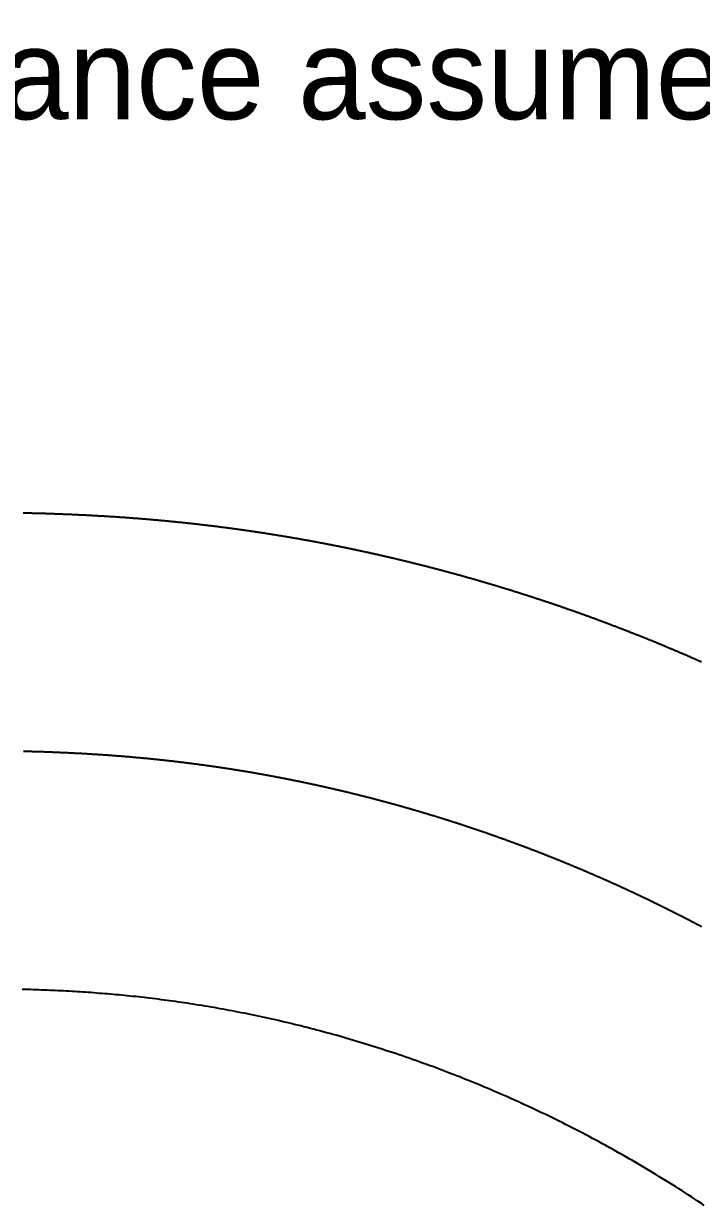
# Model space of a CAD drawing. Header units: millimetres. Extents: x 28.1 to 99.8, y 11.2 to 35.3.
# Drawn here: x 72.93 to 81.89, y 19.64 to 35.26 of the extents above; entities that cross this region are included whole.
import ezdxf

# ---------------------------------------------------------------- set-up
doc = ezdxf.new("R2010")
doc.units = ezdxf.units.MM

msp = doc.modelspace()

# ---------------------------------------------------------------- linework, layer by layer
at = {"layer": 'NOMINAL_SLOT_REFERENCE'}
for points in [[(72.923, 28.797), (72.929, 28.797), (72.934, 28.797), (72.94, 28.797), (72.946, 28.797), (72.951, 28.797), (72.957, 28.796), (72.963, 28.796), (72.968, 28.796), (72.974, 28.796), (72.98, 28.796), (72.985, 28.796), (72.991, 28.796), (72.997, 28.796), (73.002, 28.795), (73.008, 28.795), (73.014, 28.795), (73.019, 28.795), (73.025, 28.795), (73.031, 28.795), (73.036, 28.795), (73.042, 28.794), (73.048, 28.794), (73.053, 28.794), (73.059, 28.794), (73.065, 28.794), (73.071, 28.794), (73.076, 28.794), (73.082, 28.793), (73.088, 28.793), (73.093, 28.793), (73.099, 28.793), (73.105, 28.793), (73.111, 28.793), (73.116, 28.792), (73.122, 28.792), (73.128, 28.792), (73.134, 28.792), (73.139, 28.792), (73.145, 28.792), (73.151, 28.792), (73.156, 28.791), (73.162, 28.791), (73.168, 28.791), (73.174, 28.791), (73.179, 28.791), (73.185, 28.791), (73.191, 28.79), (73.197, 28.79), (73.202, 28.79), (73.208, 28.79), (73.214, 28.79), (73.22, 28.789), (73.226, 28.789), (73.231, 28.789), (73.237, 28.789), (73.243, 28.789), (73.249, 28.789), (73.254, 28.788), (73.26, 28.788), (73.266, 28.788), (73.272, 28.788), (73.278, 28.788), (73.283, 28.787), (73.289, 28.787), (73.295, 28.787), (73.301, 28.787), (73.307, 28.787), (73.312, 28.786), (73.318, 28.786), (73.324, 28.786), (73.33, 28.786), (73.336, 28.786), (73.342, 28.785), (73.347, 28.785), (73.353, 28.785), (73.359, 28.785), (73.365, 28.785), (73.371, 28.784), (73.377, 28.784), (73.382, 28.784), (73.388, 28.784), (73.394, 28.784), (73.4, 28.783), (73.406, 28.783), (73.412, 28.783), (73.417, 28.783), (73.423, 28.782), (73.429, 28.782), (73.435, 28.782), (73.441, 28.782), (73.447, 28.782), (73.453, 28.781), (73.459, 28.781), (73.464, 28.781), (73.47, 28.781), (73.476, 28.78), (73.482, 28.78), (73.488, 28.78), (73.494, 28.78), (73.5, 28.779), (73.506, 28.779), (73.511, 28.779), (73.517, 28.779), (73.523, 28.778), (73.529, 28.778), (73.535, 28.778), (73.541, 28.778), (73.547, 28.777), (73.553, 28.777), (73.559, 28.777), (73.565, 28.777), (73.571, 28.776), (73.576, 28.776), (73.582, 28.776), (73.588, 28.776), (73.594, 28.775), (73.6, 28.775), (73.606, 28.775), (73.612, 28.775), (73.618, 28.774), (73.624, 28.774), (73.63, 28.774), (73.636, 28.774), (73.642, 28.773), (73.648, 28.773), (73.654, 28.773), (73.66, 28.772), (73.666, 28.772), (73.672, 28.772), (73.678, 28.772), (73.683, 28.771), (73.689, 28.771), (73.695, 28.771), (73.701, 28.77), (73.707, 28.77), (73.713, 28.77), (73.719, 28.77), (73.725, 28.769), (73.731, 28.769), (73.737, 28.769), (73.743, 28.768), (73.749, 28.768), (73.755, 28.768), (73.761, 28.767), (73.767, 28.767), (73.773, 28.767), (73.779, 28.767), (73.785, 28.766), (73.791, 28.766), (73.797, 28.766), (73.803, 28.765), (73.809, 28.765), (73.815, 28.765), (73.821, 28.764), (73.827, 28.764), (73.833, 28.764), (73.839, 28.763), (73.845, 28.763), (73.851, 28.763), (73.858, 28.762), (73.864, 28.762), (73.87, 28.762), (73.876, 28.761), (73.882, 28.761), (73.888, 28.761), (73.894, 28.76), (73.9, 28.76), (73.906, 28.76), (73.912, 28.759), (73.918, 28.759), (73.924, 28.759), (73.93, 28.758), (73.936, 28.758), (73.942, 28.758), (73.948, 28.757), (73.954, 28.757), (73.96, 28.757), (73.967, 28.756), (73.973, 28.756), (73.979, 28.756), (73.985, 28.755), (73.991, 28.755), (73.997, 28.754), (74.003, 28.754), (74.009, 28.754), (74.015, 28.753), (74.021, 28.753), (74.027, 28.753), (74.034, 28.752), (74.04, 28.752), (74.046, 28.751), (74.052, 28.751), (74.058, 28.751), (74.064, 28.75), (74.07, 28.75), (74.076, 28.75), (74.082, 28.749), (74.089, 28.749), (74.095, 28.748), (74.101, 28.748), (74.107, 28.748), (74.113, 28.747), (74.119, 28.747), (74.125, 28.746), (74.131, 28.746), (74.138, 28.746), (74.144, 28.745), (74.15, 28.745), (74.156, 28.744), (74.162, 28.744), (74.168, 28.744), (74.175, 28.743), (74.181, 28.743), (74.187, 28.742), (74.193, 28.742), (74.199, 28.741), (74.205, 28.741), (74.212, 28.741), (74.218, 28.74), (74.224, 28.74), (74.23, 28.739), (74.236, 28.739), (74.242, 28.738), (74.249, 28.738), (74.255, 28.738), (74.261, 28.737), (74.267, 28.737), (74.273, 28.736), (74.28, 28.736), (74.286, 28.735), (74.292, 28.735), (74.298, 28.734), (74.304, 28.734), (74.311, 28.734), (74.317, 28.733), (74.323, 28.733), (74.329, 28.732), (74.335, 28.732), (74.342, 28.731), (74.348, 28.731), (74.354, 28.73), (74.36, 28.73), (74.366, 28.729), (74.373, 28.729), (74.379, 28.728), (74.385, 28.728), (74.391, 28.727), (74.398, 28.727), (74.404, 28.727), (74.41, 28.726), (74.416, 28.726), (74.423, 28.725), (74.429, 28.725), (74.435, 28.724), (74.441, 28.724), (74.448, 28.723), (74.454, 28.723), (74.46, 28.722), (74.466, 28.722), (74.473, 28.721), (74.479, 28.721), (74.485, 28.72), (74.491, 28.72), (74.498, 28.719), (74.504, 28.719), (74.51, 28.718), (74.517, 28.718), (74.523, 28.717), (74.529, 28.717), (74.535, 28.716), (74.542, 28.715), (74.548, 28.715), (74.554, 28.714), (74.561, 28.714), (74.567, 28.713), (74.573, 28.713), (74.58, 28.712), (74.586, 28.712), (74.592, 28.711), (74.598, 28.711), (74.605, 28.71), (74.611, 28.71), (74.617, 28.709), (74.624, 28.709), (74.63, 28.708), (74.636, 28.707), (74.643, 28.707), (74.649, 28.706), (74.655, 28.706), (74.662, 28.705), (74.668, 28.705), (74.674, 28.704), (74.681, 28.704), (74.687, 28.703), (74.693, 28.702), (74.7, 28.702), (74.706, 28.701), (74.712, 28.701), (74.719, 28.7), (74.725, 28.7), (74.731, 28.699), (74.738, 28.698), (74.744, 28.698), (74.751, 28.697), (74.757, 28.697), (74.763, 28.696), (74.77, 28.695), (74.776, 28.695), (74.782, 28.694), (74.789, 28.694), (74.795, 28.693), (74.801, 28.692), (74.808, 28.692), (74.814, 28.691), (74.821, 28.691), (74.827, 28.69), (74.833, 28.689), (74.84, 28.689), (74.846, 28.688), (74.853, 28.688), (74.859, 28.687), (74.865, 28.686), (74.872, 28.686), (74.878, 28.685), (74.885, 28.684), (74.891, 28.684), (74.897, 28.683), (74.904, 28.683), (74.91, 28.682), (74.917, 28.681), (74.923, 28.681), (74.93, 28.68), (74.936, 28.679), (74.942, 28.679), (74.949, 28.678), (74.955, 28.677), (74.962, 28.677), (74.968, 28.676), (74.975, 28.675), (74.981, 28.675), (74.987, 28.674), (74.994, 28.673), (75, 28.673), (75.007, 28.672), (75.013, 28.671), (75.02, 28.671), (75.026, 28.67), (75.033, 28.669), (75.039, 28.669), (75.046, 28.668), (75.052, 28.667), (75.058, 28.667), (75.065, 28.666), (75.071, 28.665), (75.078, 28.665), (75.084, 28.664), (75.091, 28.663), (75.097, 28.663), (75.104, 28.662), (75.11, 28.661), (75.117, 28.66), (75.123, 28.66), (75.13, 28.659), (75.136, 28.658), (75.143, 28.658), (75.149, 28.657), (75.156, 28.656), (75.162, 28.655), (75.169, 28.655), (75.175, 28.654), (75.182, 28.653), (75.188, 28.653), (75.195, 28.652), (75.201, 28.651), (75.208, 28.65), (75.214, 28.65), (75.221, 28.649), (75.227, 28.648), (75.234, 28.647), (75.24, 28.647), (75.247, 28.646), (75.253, 28.645), (75.26, 28.644), (75.266, 28.644), (75.273, 28.643), (75.28, 28.642), (75.286, 28.641), (75.293, 28.641), (75.299, 28.64), (75.306, 28.639), (75.312, 28.638), (75.319, 28.638), (75.325, 28.637), (75.332, 28.636), (75.338, 28.635), (75.345, 28.634), (75.352, 28.634), (75.358, 28.633), (75.365, 28.632), (75.371, 28.631), (75.378, 28.631), (75.384, 28.63), (75.391, 28.629), (75.398, 28.628), (75.404, 28.627), (75.411, 28.627), (75.417, 28.626), (75.424, 28.625), (75.43, 28.624), (75.437, 28.623), (75.444, 28.623), (75.45, 28.622), (75.457, 28.621), (75.463, 28.62), (75.47, 28.619), (75.477, 28.618), (75.483, 28.618), (75.49, 28.617), (75.496, 28.616), (75.503, 28.615), (75.51, 28.614), (75.516, 28.613), (75.523, 28.613), (75.529, 28.612), (75.536, 28.611), (75.543, 28.61), (75.549, 28.609), (75.556, 28.608), (75.563, 28.608), (75.569, 28.607), (75.576, 28.606), (75.582, 28.605), (75.589, 28.604), (75.596, 28.603), (75.602, 28.602), (75.609, 28.601), (75.616, 28.601), (75.622, 28.6), (75.629, 28.599), (75.636, 28.598), (75.642, 28.597), (75.649, 28.596), (75.656, 28.595), (75.662, 28.594), (75.669, 28.594), (75.676, 28.593), (75.682, 28.592), (75.689, 28.591), (75.696, 28.59), (75.702, 28.589), (75.709, 28.588), (75.716, 28.587), (75.722, 28.586), (75.729, 28.585), (75.736, 28.585), (75.742, 28.584), (75.749, 28.583), (75.756, 28.582), (75.762, 28.581), (75.769, 28.58), (75.776, 28.579), (75.782, 28.578), (75.789, 28.577), (75.796, 28.576), (75.802, 28.575), (75.809, 28.574), (75.816, 28.573), (75.823, 28.572), (75.829, 28.571), (75.836, 28.571), (75.843, 28.57), (75.849, 28.569), (75.856, 28.568), (75.863, 28.567), (75.87, 28.566), (75.876, 28.565), (75.883, 28.564), (75.89, 28.563), (75.896, 28.562), (75.903, 28.561), (75.91, 28.56), (75.917, 28.559), (75.923, 28.558), (75.93, 28.557), (75.937, 28.556), (75.944, 28.555), (75.95, 28.554), (75.957, 28.553), (75.964, 28.552), (75.971, 28.551), (75.977, 28.55), (75.984, 28.549), (75.991, 28.548), (75.998, 28.547), (76.004, 28.546), (76.011, 28.545), (76.018, 28.544), (76.025, 28.543), (76.031, 28.542), (76.038, 28.541), (76.045, 28.54), (76.052, 28.539), (76.059, 28.538), (76.065, 28.537), (76.072, 28.536), (76.079, 28.535), (76.086, 28.534), (76.092, 28.533), (76.099, 28.532), (76.106, 28.531), (76.113, 28.53), (76.12, 28.529), (76.126, 28.527), (76.133, 28.526), (76.14, 28.525), (76.147, 28.524), (76.154, 28.523), (76.16, 28.522), (76.167, 28.521), (76.174, 28.52), (76.181, 28.519), (76.188, 28.518), (76.194, 28.517), (76.201, 28.516), (76.208, 28.515), (76.215, 28.514), (76.222, 28.512), (76.229, 28.511), (76.235, 28.51), (76.242, 28.509), (76.249, 28.508), (76.256, 28.507), (76.263, 28.506), (76.269, 28.505), (76.276, 28.504), (76.283, 28.503), (76.29, 28.501), (76.297, 28.5), (76.304, 28.499), (76.311, 28.498), (76.317, 28.497), (76.324, 28.496), (76.331, 28.495), (76.338, 28.494), (76.345, 28.492), (76.352, 28.491), (76.359, 28.49), (76.365, 28.489), (76.372, 28.488), (76.379, 28.487), (76.386, 28.486), (76.393, 28.485), (76.4, 28.483), (76.407, 28.482), (76.413, 28.481), (76.42, 28.48), (76.427, 28.479), (76.434, 28.478), (76.441, 28.476), (76.448, 28.475), (76.455, 28.474), (76.462, 28.473), (76.469, 28.472), (76.475, 28.471), (76.482, 28.469), (76.489, 28.468), (76.496, 28.467), (76.503, 28.466), (76.51, 28.465), (76.517, 28.463), (76.524, 28.462), (76.531, 28.461), (76.538, 28.46), (76.544, 28.459), (76.551, 28.457), (76.558, 28.456), (76.565, 28.455), (76.572, 28.454), (76.579, 28.453), (76.586, 28.451), (76.593, 28.45), (76.6, 28.449), (76.607, 28.448), (76.614, 28.446), (76.621, 28.445), (76.628, 28.444), (76.634, 28.443), (76.641, 28.441), (76.648, 28.44), (76.655, 28.439), (76.662, 28.438), (76.669, 28.436), (76.676, 28.435), (76.683, 28.434), (76.69, 28.433), (76.697, 28.431), (76.704, 28.43), (76.711, 28.429), (76.718, 28.428), (76.725, 28.426), (76.732, 28.425), (76.739, 28.424), (76.746, 28.422), (76.753, 28.421), (76.76, 28.42), (76.767, 28.419), (76.774, 28.417), (76.781, 28.416), (76.788, 28.415), (76.795, 28.413), (76.801, 28.412), (76.808, 28.411), (76.815, 28.41), (76.822, 28.408), (76.829, 28.407), (76.836, 28.406), (76.843, 28.404), (76.85, 28.403), (76.857, 28.402), (76.864, 28.4), (76.871, 28.399), (76.878, 28.398), (76.885, 28.396), (76.892, 28.395), (76.899, 28.394), (76.906, 28.392), (76.913, 28.391), (76.92, 28.39), (76.927, 28.388), (76.934, 28.387), (76.941, 28.386), (76.949, 28.384), (76.956, 28.383), (76.963, 28.381), (76.97, 28.38), (76.977, 28.379), (76.984, 28.377), (76.991, 28.376), (76.998, 28.375), (77.005, 28.373), (77.012, 28.372), (77.019, 28.37), (77.026, 28.369), (77.033, 28.368), (77.04, 28.366), (77.047, 28.365), (77.054, 28.363), (77.061, 28.362), (77.068, 28.361), (77.075, 28.359), (77.082, 28.358), (77.089, 28.356), (77.096, 28.355), (77.103, 28.354), (77.11, 28.352), (77.117, 28.351), (77.125, 28.349), (77.132, 28.348), (77.139, 28.346), (77.146, 28.345), (77.153, 28.344), (77.16, 28.342), (77.167, 28.341), (77.174, 28.339), (77.181, 28.338), (77.188, 28.336), (77.195, 28.335), (77.202, 28.333), (77.209, 28.332), (77.217, 28.331), (77.224, 28.329), (77.231, 28.328), (77.238, 28.326), (77.245, 28.325), (77.252, 28.323), (77.259, 28.322), (77.266, 28.32), (77.273, 28.319), (77.28, 28.317), (77.288, 28.316), (77.295, 28.314), (77.302, 28.313), (77.309, 28.311), (77.316, 28.31), (77.323, 28.308), (77.33, 28.307), (77.337, 28.305), (77.344, 28.304), (77.352, 28.302), (77.359, 28.301), (77.366, 28.299), (77.373, 28.298), (77.38, 28.296), (77.387, 28.295), (77.394, 28.293), (77.401, 28.292), (77.409, 28.29), (77.416, 28.289), (77.423, 28.287), (77.43, 28.285), (77.437, 28.284), (77.444, 28.282), (77.451, 28.281), (77.459, 28.279), (77.466, 28.278), (77.473, 28.276), (77.48, 28.275), (77.487, 28.273), (77.494, 28.271), (77.501, 28.27), (77.509, 28.268), (77.516, 28.267), (77.523, 28.265), (77.53, 28.263), (77.537, 28.262), (77.544, 28.26), (77.552, 28.259), (77.559, 28.257), (77.566, 28.256), (77.573, 28.254), (77.58, 28.252), (77.587, 28.251), (77.595, 28.249), (77.602, 28.248), (77.609, 28.246), (77.616, 28.244), (77.623, 28.243), (77.631, 28.241), (77.638, 28.239), (77.645, 28.238), (77.652, 28.236), (77.659, 28.235), (77.667, 28.233), (77.674, 28.231), (77.681, 28.23), (77.688, 28.228), (77.695, 28.226), (77.703, 28.225), (77.71, 28.223), (77.717, 28.221), (77.724, 28.22), (77.731, 28.218), (77.739, 28.216), (77.746, 28.215), (77.753, 28.213), (77.76, 28.211), (77.767, 28.21), (77.775, 28.208), (77.782, 28.206), (77.789, 28.205), (77.796, 28.203), (77.804, 28.201), (77.811, 28.2), (77.818, 28.198), (77.825, 28.196), (77.832, 28.194), (77.84, 28.193), (77.847, 28.191), (77.854, 28.189), (77.861, 28.188), (77.869, 28.186), (77.876, 28.184), (77.883, 28.182), (77.89, 28.181), (77.898, 28.179), (77.905, 28.177), (77.912, 28.175), (77.919, 28.174), (77.927, 28.172), (77.934, 28.17), (77.941, 28.168), (77.948, 28.167), (77.956, 28.165), (77.963, 28.163), (77.97, 28.161), (77.977, 28.16), (77.985, 28.158), (77.992, 28.156), (77.999, 28.154), (78.007, 28.153), (78.014, 28.151), (78.021, 28.149), (78.028, 28.147), (78.036, 28.146), (78.043, 28.144), (78.05, 28.142), (78.057, 28.14), (78.065, 28.138), (78.072, 28.137), (78.079, 28.135), (78.087, 28.133), (78.094, 28.131), (78.101, 28.129), (78.108, 28.127), (78.116, 28.126), (78.123, 28.124), (78.13, 28.122), (78.138, 28.12), (78.145, 28.118), (78.152, 28.117), (78.16, 28.115), (78.167, 28.113), (78.174, 28.111), (78.181, 28.109), (78.189, 28.107), (78.196, 28.105), (78.203, 28.104), (78.211, 28.102), (78.218, 28.1), (78.225, 28.098), (78.233, 28.096), (78.24, 28.094), (78.247, 28.092), (78.255, 28.091), (78.262, 28.089), (78.269, 28.087), (78.277, 28.085), (78.284, 28.083), (78.291, 28.081), (78.299, 28.079), (78.306, 28.077), (78.313, 28.075), (78.321, 28.074), (78.328, 28.072), (78.335, 28.07), (78.343, 28.068), (78.35, 28.066), (78.357, 28.064), (78.365, 28.062), (78.372, 28.06), (78.379, 28.058), (78.387, 28.056), (78.394, 28.054), (78.401, 28.052), (78.409, 28.051), (78.416, 28.049), (78.424, 28.047), (78.431, 28.045), (78.438, 28.043), (78.446, 28.041), (78.453, 28.039), (78.46, 28.037), (78.468, 28.035), (78.475, 28.033), (78.482, 28.031), (78.49, 28.029), (78.497, 28.027), (78.505, 28.025), (78.512, 28.023), (78.519, 28.021), (78.527, 28.019), (78.534, 28.017), (78.541, 28.015), (78.549, 28.013), (78.556, 28.011), (78.564, 28.009), (78.571, 28.007), (78.578, 28.005), (78.586, 28.003), (78.593, 28.001), (78.601, 27.999), (78.608, 27.997), (78.615, 27.995), (78.623, 27.993), (78.63, 27.991), (78.638, 27.989), (78.645, 27.987), (78.652, 27.985), (78.66, 27.983), (78.667, 27.981), (78.675, 27.979), (78.682, 27.977), (78.689, 27.975), (78.697, 27.973), (78.704, 27.971), (78.712, 27.968), (78.719, 27.966), (78.726, 27.964), (78.734, 27.962), (78.741, 27.96), (78.749, 27.958), (78.756, 27.956), (78.764, 27.954), (78.771, 27.952), (78.778, 27.95), (78.786, 27.948), (78.793, 27.946), (78.801, 27.943), (78.808, 27.941), (78.816, 27.939), (78.823, 27.937), (78.83, 27.935), (78.838, 27.933), (78.845, 27.931), (78.853, 27.929), (78.86, 27.927), (78.868, 27.924), (78.875, 27.922), (78.883, 27.92), (78.89, 27.918), (78.897, 27.916), (78.905, 27.914), (78.912, 27.912), (78.92, 27.909), (78.927, 27.907), (78.935, 27.905), (78.942, 27.903), (78.95, 27.901), (78.957, 27.899), (78.964, 27.897), (78.972, 27.894), (78.979, 27.892), (78.987, 27.89), (78.994, 27.888), (79.002, 27.886), (79.009, 27.883), (79.017, 27.881), (79.024, 27.879), (79.032, 27.877), (79.039, 27.875), (79.047, 27.872), (79.054, 27.87), (79.062, 27.868), (79.069, 27.866), (79.077, 27.864), (79.084, 27.861), (79.091, 27.859), (79.099, 27.857), (79.106, 27.855), (79.114, 27.853), (79.121, 27.85), (79.129, 27.848), (79.136, 27.846), (79.144, 27.844), (79.151, 27.841), (79.159, 27.839), (79.166, 27.837), (79.174, 27.835), (79.181, 27.832), (79.189, 27.83), (79.196, 27.828), (79.204, 27.826), (79.211, 27.823), (79.219, 27.821), (79.226, 27.819), (79.234, 27.816), (79.241, 27.814), (79.249, 27.812), (79.256, 27.81), (79.264, 27.807), (79.271, 27.805), (79.279, 27.803), (79.286, 27.8), (79.294, 27.798), (79.301, 27.796), (79.309, 27.793), (79.316, 27.791), (79.324, 27.789), (79.332, 27.787), (79.339, 27.784), (79.347, 27.782), (79.354, 27.78), (79.362, 27.777), (79.369, 27.775), (79.377, 27.773), (79.384, 27.77), (79.392, 27.768), (79.399, 27.765), (79.407, 27.763), (79.414, 27.761), (79.422, 27.758), (79.429, 27.756), (79.437, 27.754), (79.444, 27.751), (79.452, 27.749), (79.46, 27.747), (79.467, 27.744), (79.475, 27.742), (79.482, 27.739), (79.49, 27.737), (79.497, 27.735), (79.505, 27.732), (79.512, 27.73), (79.52, 27.727), (79.527, 27.725), (79.535, 27.723), (79.543, 27.72), (79.55, 27.718), (79.558, 27.715), (79.565, 27.713), (79.573, 27.711), (79.58, 27.708), (79.588, 27.706), (79.595, 27.703), (79.603, 27.701), (79.611, 27.698), (79.618, 27.696), (79.626, 27.694), (79.633, 27.691), (79.641, 27.689), (79.648, 27.686), (79.656, 27.684), (79.664, 27.681), (79.671, 27.679), (79.679, 27.676), (79.686, 27.674), (79.694, 27.671), (79.701, 27.669), (79.709, 27.666), (79.717, 27.664), (79.724, 27.661), (79.732, 27.659), (79.739, 27.656), (79.747, 27.654), (79.754, 27.651), (79.762, 27.649), (79.77, 27.646), (79.777, 27.644), (79.785, 27.641), (79.792, 27.639), (79.8, 27.636), (79.807, 27.634), (79.815, 27.631), (79.823, 27.629), (79.83, 27.626), (79.838, 27.624), (79.845, 27.621), (79.853, 27.619), (79.861, 27.616), (79.868, 27.614), (79.876, 27.611), (79.883, 27.608), (79.891, 27.606), (79.899, 27.603), (79.906, 27.601), (79.914, 27.598), (79.921, 27.596), (79.929, 27.593), (79.937, 27.59), (79.944, 27.588), (79.952, 27.585), (79.959, 27.583), (79.967, 27.58), (79.975, 27.578), (79.982, 27.575), (79.99, 27.572), (79.997, 27.57), (80.005, 27.567), (80.013, 27.565), (80.02, 27.562), (80.028, 27.559), (80.036, 27.557), (80.043, 27.554), (80.051, 27.551), (80.058, 27.549), (80.066, 27.546), (80.074, 27.544), (80.081, 27.541), (80.089, 27.538), (80.097, 27.536), (80.104, 27.533), (80.112, 27.53), (80.119, 27.528), (80.127, 27.525), (80.135, 27.522), (80.142, 27.52), (80.15, 27.517), (80.158, 27.514), (80.165, 27.512), (80.173, 27.509), (80.18, 27.506), (80.188, 27.504), (80.196, 27.501), (80.203, 27.498), (80.211, 27.495), (80.219, 27.493), (80.226, 27.49), (80.234, 27.487), (80.241, 27.485), (80.249, 27.482), (80.257, 27.479), (80.264, 27.477), (80.272, 27.474), (80.28, 27.471), (80.287, 27.468), (80.295, 27.466), (80.303, 27.463), (80.31, 27.46), (80.318, 27.457), (80.326, 27.455), (80.333, 27.452), (80.341, 27.449), (80.348, 27.446), (80.356, 27.444), (80.364, 27.441), (80.371, 27.438), (80.379, 27.435), (80.387, 27.433), (80.394, 27.43), (80.402, 27.427), (80.41, 27.424), (80.417, 27.421), (80.425, 27.419), (80.433, 27.416), (80.44, 27.413), (80.448, 27.41), (80.456, 27.408), (80.463, 27.405), (80.471, 27.402), (80.479, 27.399), (80.486, 27.396), (80.494, 27.393), (80.502, 27.391), (80.509, 27.388), (80.517, 27.385), (80.525, 27.382), (80.532, 27.379), (80.54, 27.376), (80.548, 27.374), (80.555, 27.371), (80.563, 27.368), (80.571, 27.365), (80.578, 27.362), (80.586, 27.359), (80.594, 27.357), (80.601, 27.354), (80.609, 27.351), (80.617, 27.348), (80.624, 27.345), (80.632, 27.342), (80.64, 27.339), (80.647, 27.336), (80.655, 27.334), (80.663, 27.331), (80.67, 27.328), (80.678, 27.325), (80.686, 27.322), (80.693, 27.319), (80.701, 27.316), (80.709, 27.313), (80.716, 27.31), (80.724, 27.307), (80.732, 27.304), (80.739, 27.302), (80.747, 27.299), (80.755, 27.296), (80.763, 27.293), (80.77, 27.29), (80.778, 27.287), (80.786, 27.284), (80.793, 27.281), (80.801, 27.278), (80.809, 27.275), (80.816, 27.272), (80.824, 27.269), (80.832, 27.266), (80.839, 27.263), (80.847, 27.26), (80.855, 27.257), (80.862, 27.254), (80.87, 27.251), (80.878, 27.248), (80.886, 27.245), (80.893, 27.242), (80.901, 27.239), (80.909, 27.236), (80.916, 27.233), (80.924, 27.23), (80.932, 27.227), (80.939, 27.224), (80.947, 27.221), (80.955, 27.218), (80.962, 27.215), (80.97, 27.212), (80.978, 27.209), (80.986, 27.206), (80.993, 27.203), (81.001, 27.2), (81.009, 27.197), (81.016, 27.194), (81.024, 27.191), (81.032, 27.188), (81.039, 27.185), (81.047, 27.182), (81.055, 27.179), (81.063, 27.176), (81.07, 27.173), (81.078, 27.17), (81.086, 27.167), (81.093, 27.163), (81.101, 27.16), (81.109, 27.157), (81.116, 27.154), (81.124, 27.151), (81.132, 27.148), (81.14, 27.145), (81.147, 27.142), (81.155, 27.139), (81.163, 27.136), (81.17, 27.133), (81.178, 27.129), (81.186, 27.126), (81.194, 27.123), (81.201, 27.12), (81.209, 27.117), (81.217, 27.114), (81.224, 27.111), (81.232, 27.108), (81.24, 27.104), (81.248, 27.101), (81.255, 27.098), (81.263, 27.095), (81.271, 27.092), (81.278, 27.089), (81.286, 27.086), (81.294, 27.082), (81.301, 27.079), (81.309, 27.076), (81.317, 27.073), (81.325, 27.07), (81.332, 27.066), (81.34, 27.063), (81.348, 27.06), (81.355, 27.057), (81.363, 27.054), (81.371, 27.051), (81.379, 27.047), (81.386, 27.044), (81.394, 27.041), (81.402, 27.038), (81.409, 27.035), (81.417, 27.031), (81.425, 27.028), (81.433, 27.025), (81.44, 27.022), (81.448, 27.018), (81.456, 27.015), (81.464, 27.012), (81.471, 27.009), (81.479, 27.005), (81.487, 27.002), (81.494, 26.999), (81.502, 26.996), (81.51, 26.992), (81.518, 26.989), (81.525, 26.986), (81.533, 26.983), (81.541, 26.979), (81.548, 26.976), (81.556, 26.973), (81.564, 26.97), (81.572, 26.966), (81.579, 26.963), (81.587, 26.96), (81.595, 26.956), (81.602, 26.953), (81.61, 26.95), (81.618, 26.947), (81.626, 26.943), (81.633, 26.94), (81.641, 26.937), (81.649, 26.933), (81.656, 26.93), (81.664, 26.927), (81.672, 26.923), (81.68, 26.92), (81.687, 26.917), (81.695, 26.913), (81.703, 26.91), (81.711, 26.907), (81.718, 26.903), (81.726, 26.9), (81.734, 26.897), (81.741, 26.893), (81.749, 26.89), (81.757, 26.886), (81.765, 26.883), (81.772, 26.88), (81.78, 26.876), (81.788, 26.873), (81.795, 26.87), (81.803, 26.866), (81.811, 26.863), (81.819, 26.859), (81.826, 26.856), (81.834, 26.853), (81.842, 26.849), (81.85, 26.846), (81.857, 26.842), (81.865, 26.839), (81.873, 26.836), (81.88, 26.832), (81.888, 26.829)], [(81.927, 19.641), (81.885, 19.669), (81.843, 19.697), (81.8, 19.725), (81.758, 19.753), (81.715, 19.781), (81.673, 19.808), (81.63, 19.836), (81.587, 19.863), (81.544, 19.89), (81.501, 19.917), (81.458, 19.944), (81.415, 19.971), (81.372, 19.998), (81.328, 20.024), (81.285, 20.051), (81.242, 20.077), (81.198, 20.103), (81.154, 20.129), (81.111, 20.155), (81.067, 20.181), (81.023, 20.206), (80.979, 20.232), (80.935, 20.257), (80.891, 20.283), (80.847, 20.308), (80.803, 20.333), (80.759, 20.357), (80.715, 20.382), (80.671, 20.407), (80.626, 20.431), (80.582, 20.455), (80.537, 20.479), (80.493, 20.503), (80.448, 20.527), (80.404, 20.551), (80.359, 20.574), (80.314, 20.598), (80.27, 20.621), (80.225, 20.644), (80.18, 20.667), (80.135, 20.69), (80.091, 20.712), (80.046, 20.735), (80.001, 20.757), (79.956, 20.779), (79.911, 20.801), (79.866, 20.823), (79.821, 20.845), (79.776, 20.866), (79.731, 20.888), (79.686, 20.909), (79.641, 20.93), (79.596, 20.951), (79.551, 20.972), (79.506, 20.993), (79.461, 21.013), (79.416, 21.033), (79.37, 21.054), (79.325, 21.074), (79.28, 21.093), (79.235, 21.113), (79.19, 21.133), (79.145, 21.152), (79.1, 21.171), (79.055, 21.19), (79.01, 21.209), (78.965, 21.228), (78.92, 21.247), (78.875, 21.265), (78.83, 21.284), (78.785, 21.302), (78.74, 21.32), (78.695, 21.338), (78.65, 21.355), (78.605, 21.373), (78.56, 21.39), (78.515, 21.407), (78.47, 21.424), (78.425, 21.441), (78.381, 21.458), (78.336, 21.475), (78.291, 21.491), (78.247, 21.507), (78.202, 21.523), (78.157, 21.539), (78.113, 21.555), (78.068, 21.571), (78.024, 21.586), (77.98, 21.602), (77.935, 21.617), (77.891, 21.632), (77.847, 21.647), (77.802, 21.661), (77.758, 21.676), (77.714, 21.69), (77.67, 21.705), (77.626, 21.719), (77.582, 21.733), (77.538, 21.747), (77.495, 21.76), (77.451, 21.774), (77.407, 21.787), (77.364, 21.8), (77.32, 21.813), (77.277, 21.826), (77.233, 21.839), (77.19, 21.852), (77.147, 21.864), (77.104, 21.876), (77.061, 21.889), (77.018, 21.901), (76.975, 21.912), (76.932, 21.924), (76.889, 21.936), (76.846, 21.947), (76.804, 21.958), (76.761, 21.97), (76.719, 21.981), (76.676, 21.991), (76.634, 22.002), (76.592, 22.013), (76.55, 22.023), (76.507, 22.034), (76.466, 22.044), (76.424, 22.054), (76.382, 22.064), (76.34, 22.073), (76.299, 22.083), (76.257, 22.093), (76.216, 22.102), (76.174, 22.111), (76.133, 22.12), (76.092, 22.129), (76.051, 22.138), (76.01, 22.147), (75.969, 22.155), (75.928, 22.164), (75.888, 22.172), (75.847, 22.18), (75.806, 22.188), (75.766, 22.196), (75.726, 22.204), (75.686, 22.212), (75.645, 22.219), (75.605, 22.227), (75.565, 22.234), (75.526, 22.241), (75.486, 22.248), (75.446, 22.255), (75.407, 22.262), (75.367, 22.269), (75.328, 22.275), (75.288, 22.282), (75.249, 22.288), (75.21, 22.294), (75.171, 22.3), (75.132, 22.306), (75.093, 22.312), (75.055, 22.318), (75.016, 22.324), (74.977, 22.329), (74.939, 22.335), (74.901, 22.34), (74.862, 22.345), (74.824, 22.35), (74.786, 22.355), (74.748, 22.36), (74.71, 22.365), (74.672, 22.37), (74.634, 22.375), (74.596, 22.379), (74.559, 22.384), (74.521, 22.388), (74.484, 22.392), (74.446, 22.396), (74.409, 22.4), (74.372, 22.404), (74.334, 22.408), (74.297, 22.412), (74.26, 22.415), (74.223, 22.419), (74.186, 22.423), (74.149, 22.426), (74.112, 22.429), (74.076, 22.432), (74.039, 22.436), (74.002, 22.439), (73.965, 22.442), (73.929, 22.444), (73.892, 22.447), (73.856, 22.45), (73.819, 22.453), (73.783, 22.455), (73.746, 22.458), (73.71, 22.46), (73.674, 22.462), (73.637, 22.465), (73.601, 22.467), (73.565, 22.469), (73.528, 22.471), (73.492, 22.473), (73.456, 22.475), (73.42, 22.477), (73.383, 22.478), (73.347, 22.48), (73.311, 22.482), (73.275, 22.483), (73.239, 22.485), (73.202, 22.486), (73.166, 22.488), (73.13, 22.489), (73.093, 22.49), (73.057, 22.491), (73.021, 22.493), (72.984, 22.494), (72.948, 22.495), (72.911, 22.496)]]:
    msp.add_lwpolyline(points, dxfattribs=at)
at = {"layer": 'PITCH_REFERENCE'}
msp.add_lwpolyline([(72.927, 25.646), (72.933, 25.646), (72.938, 25.646), (72.943, 25.646), (72.948, 25.646), (72.953, 25.646), (72.958, 25.646), (72.963, 25.645), (72.968, 25.645), (72.974, 25.645), (72.979, 25.645), (72.984, 25.645), (72.989, 25.645), (72.994, 25.645), (72.999, 25.645), (73.004, 25.644), (73.009, 25.644), (73.015, 25.644), (73.02, 25.644), (73.025, 25.644), (73.03, 25.644), (73.035, 25.644), (73.04, 25.643), (73.045, 25.643), (73.051, 25.643), (73.056, 25.643), (73.061, 25.643), (73.066, 25.643), (73.071, 25.643), (73.076, 25.642), (73.081, 25.642), (73.087, 25.642), (73.092, 25.642), (73.097, 25.642), (73.102, 25.642), (73.107, 25.641), (73.112, 25.641), (73.118, 25.641), (73.123, 25.641), (73.128, 25.641), (73.133, 25.641), (73.138, 25.64), (73.143, 25.64), (73.149, 25.64), (73.154, 25.64), (73.159, 25.64), (73.164, 25.64), (73.169, 25.639), (73.174, 25.639), (73.18, 25.639), (73.185, 25.639), (73.19, 25.639), (73.195, 25.639), (73.2, 25.638), (73.205, 25.638), (73.211, 25.638), (73.216, 25.638), (73.221, 25.638), (73.226, 25.638), (73.231, 25.637), (73.236, 25.637), (73.242, 25.637), (73.247, 25.637), (73.252, 25.637), (73.257, 25.636), (73.262, 25.636), (73.268, 25.636), (73.273, 25.636), (73.278, 25.636), (73.283, 25.636), (73.288, 25.635), (73.294, 25.635), (73.299, 25.635), (73.304, 25.635), (73.309, 25.635), (73.314, 25.634), (73.319, 25.634), (73.325, 25.634), (73.33, 25.634), (73.335, 25.634), (73.34, 25.633), (73.346, 25.633), (73.351, 25.633), (73.356, 25.633), (73.361, 25.632), (73.366, 25.632), (73.372, 25.632), (73.377, 25.632), (73.382, 25.632), (73.387, 25.631), (73.392, 25.631), (73.398, 25.631), (73.403, 25.631), (73.408, 25.631), (73.413, 25.63), (73.418, 25.63), (73.424, 25.63), (73.429, 25.63), (73.434, 25.629), (73.439, 25.629), (73.445, 25.629), (73.45, 25.629), (73.455, 25.629), (73.46, 25.628), (73.466, 25.628), (73.471, 25.628), (73.476, 25.628), (73.481, 25.627), (73.486, 25.627), (73.492, 25.627), (73.497, 25.627), (73.502, 25.626), (73.507, 25.626), (73.513, 25.626), (73.518, 25.626), (73.523, 25.625), (73.528, 25.625), (73.534, 25.625), (73.539, 25.625), (73.544, 25.624), (73.549, 25.624), (73.555, 25.624), (73.56, 25.624), (73.565, 25.623), (73.57, 25.623), (73.576, 25.623), (73.581, 25.623), (73.586, 25.622), (73.591, 25.622), (73.597, 25.622), (73.602, 25.622), (73.607, 25.621), (73.612, 25.621), (73.618, 25.621), (73.623, 25.62), (73.628, 25.62), (73.634, 25.62), (73.639, 25.62), (73.644, 25.619), (73.649, 25.619), (73.655, 25.619), (73.66, 25.619), (73.665, 25.618), (73.671, 25.618), (73.676, 25.618), (73.681, 25.617), (73.686, 25.617), (73.692, 25.617), (73.697, 25.617), (73.702, 25.616), (73.707, 25.616), (73.713, 25.616), (73.718, 25.615), (73.723, 25.615), (73.729, 25.615), (73.734, 25.614), (73.739, 25.614), (73.745, 25.614), (73.75, 25.614), (73.755, 25.613), (73.76, 25.613), (73.766, 25.613), (73.771, 25.612), (73.776, 25.612), (73.782, 25.612), (73.787, 25.611), (73.792, 25.611), (73.798, 25.611), (73.803, 25.61), (73.808, 25.61), (73.814, 25.61), (73.819, 25.609), (73.824, 25.609), (73.829, 25.609), (73.835, 25.608), (73.84, 25.608), (73.845, 25.608), (73.851, 25.607), (73.856, 25.607), (73.861, 25.607), (73.867, 25.606), (73.872, 25.606), (73.877, 25.606), (73.883, 25.605), (73.888, 25.605), (73.893, 25.605), (73.899, 25.604), (73.904, 25.604), (73.909, 25.604), (73.915, 25.603), (73.92, 25.603), (73.925, 25.603), (73.931, 25.602), (73.936, 25.602), (73.942, 25.602), (73.947, 25.601), (73.952, 25.601), (73.958, 25.601), (73.963, 25.6), (73.968, 25.6), (73.974, 25.6), (73.979, 25.599), (73.984, 25.599), (73.99, 25.598), (73.995, 25.598), (74, 25.598), (74.006, 25.597), (74.011, 25.597), (74.017, 25.597), (74.022, 25.596), (74.027, 25.596), (74.033, 25.595), (74.038, 25.595), (74.043, 25.595), (74.049, 25.594), (74.054, 25.594), (74.06, 25.593), (74.065, 25.593), (74.07, 25.593), (74.076, 25.592), (74.081, 25.592), (74.086, 25.592), (74.092, 25.591), (74.097, 25.591), (74.103, 25.59), (74.108, 25.59), (74.113, 25.59), (74.119, 25.589), (74.124, 25.589), (74.13, 25.588), (74.135, 25.588), (74.14, 25.587), (74.146, 25.587), (74.151, 25.587), (74.157, 25.586), (74.162, 25.586), (74.167, 25.585), (74.173, 25.585), (74.178, 25.585), (74.184, 25.584), (74.189, 25.584), (74.194, 25.583), (74.2, 25.583), (74.205, 25.582), (74.211, 25.582), (74.216, 25.582), (74.222, 25.581), (74.227, 25.581), (74.232, 25.58), (74.238, 25.58), (74.243, 25.579), (74.249, 25.579), (74.254, 25.579), (74.26, 25.578), (74.265, 25.578), (74.27, 25.577), (74.276, 25.577), (74.281, 25.576), (74.287, 25.576), (74.292, 25.575), (74.298, 25.575), (74.303, 25.574), (74.309, 25.574), (74.314, 25.574), (74.319, 25.573), (74.325, 25.573), (74.33, 25.572), (74.336, 25.572), (74.341, 25.571), (74.347, 25.571), (74.352, 25.57), (74.358, 25.57), (74.363, 25.569), (74.369, 25.569), (74.374, 25.568), (74.379, 25.568), (74.385, 25.567), (74.39, 25.567), (74.396, 25.566), (74.401, 25.566), (74.407, 25.565), (74.412, 25.565), (74.418, 25.564), (74.423, 25.564), (74.429, 25.563), (74.434, 25.563), (74.44, 25.562), (74.445, 25.562), (74.451, 25.561), (74.456, 25.561), (74.462, 25.56), (74.467, 25.56), (74.473, 25.559), (74.478, 25.559), (74.484, 25.558), (74.489, 25.558), (74.495, 25.557), (74.5, 25.557), (74.506, 25.556), (74.511, 25.556), (74.517, 25.555), (74.522, 25.555), (74.528, 25.554), (74.533, 25.554), (74.539, 25.553), (74.544, 25.553), (74.55, 25.552), (74.555, 25.552), (74.561, 25.551), (74.566, 25.551), (74.572, 25.55), (74.577, 25.549), (74.583, 25.549), (74.588, 25.548), (74.594, 25.548), (74.599, 25.547), (74.605, 25.547), (74.61, 25.546), (74.616, 25.546), (74.621, 25.545), (74.627, 25.545), (74.633, 25.544), (74.638, 25.543), (74.644, 25.543), (74.649, 25.542), (74.655, 25.542), (74.66, 25.541), (74.666, 25.541), (74.671, 25.54), (74.677, 25.539), (74.682, 25.539), (74.688, 25.538), (74.694, 25.538), (74.699, 25.537), (74.705, 25.537), (74.71, 25.536), (74.716, 25.535), (74.721, 25.535), (74.727, 25.534), (74.732, 25.534), (74.738, 25.533), (74.744, 25.532), (74.749, 25.532), (74.755, 25.531), (74.76, 25.531), (74.766, 25.53), (74.771, 25.529), (74.777, 25.529), (74.783, 25.528), (74.788, 25.528), (74.794, 25.527), (74.799, 25.526), (74.805, 25.526), (74.811, 25.525), (74.816, 25.525), (74.822, 25.524), (74.827, 25.523), (74.833, 25.523), (74.839, 25.522), (74.844, 25.521), (74.85, 25.521), (74.855, 25.52), (74.861, 25.52), (74.867, 25.519), (74.872, 25.518), (74.878, 25.518), (74.883, 25.517), (74.889, 25.516), (74.895, 25.516), (74.9, 25.515), (74.906, 25.514), (74.911, 25.514), (74.917, 25.513), (74.923, 25.512), (74.928, 25.512), (74.934, 25.511), (74.94, 25.51), (74.945, 25.51), (74.951, 25.509), (74.956, 25.508), (74.962, 25.508), (74.968, 25.507), (74.973, 25.506), (74.979, 25.506), (74.985, 25.505), (74.99, 25.504), (74.996, 25.504), (75.002, 25.503), (75.007, 25.502), (75.013, 25.502), (75.018, 25.501), (75.024, 25.5), (75.03, 25.5), (75.035, 25.499), (75.041, 25.498), (75.047, 25.498), (75.052, 25.497), (75.058, 25.496), (75.064, 25.496), (75.069, 25.495), (75.075, 25.494), (75.081, 25.493), (75.086, 25.493), (75.092, 25.492), (75.098, 25.491), (75.103, 25.491), (75.109, 25.49), (75.115, 25.489), (75.12, 25.488), (75.126, 25.488), (75.132, 25.487), (75.137, 25.486), (75.143, 25.486), (75.149, 25.485), (75.155, 25.484), (75.16, 25.483), (75.166, 25.483), (75.172, 25.482), (75.177, 25.481), (75.183, 25.48), (75.189, 25.48), (75.194, 25.479), (75.2, 25.478), (75.206, 25.477), (75.212, 25.477), (75.217, 25.476), (75.223, 25.475), (75.229, 25.474), (75.234, 25.474), (75.24, 25.473), (75.246, 25.472), (75.251, 25.471), (75.257, 25.471), (75.263, 25.47), (75.269, 25.469), (75.274, 25.468), (75.28, 25.467), (75.286, 25.467), (75.292, 25.466), (75.297, 25.465), (75.303, 25.464), (75.309, 25.464), (75.314, 25.463), (75.32, 25.462), (75.326, 25.461), (75.332, 25.46), (75.337, 25.46), (75.343, 25.459), (75.349, 25.458), (75.355, 25.457), (75.36, 25.456), (75.366, 25.456), (75.372, 25.455), (75.378, 25.454), (75.383, 25.453), (75.389, 25.452), (75.395, 25.452), (75.401, 25.451), (75.406, 25.45), (75.412, 25.449), (75.418, 25.448), (75.424, 25.447), (75.43, 25.447), (75.435, 25.446), (75.441, 25.445), (75.447, 25.444), (75.453, 25.443), (75.458, 25.442), (75.464, 25.442), (75.47, 25.441), (75.476, 25.44), (75.482, 25.439), (75.487, 25.438), (75.493, 25.437), (75.499, 25.437), (75.505, 25.436), (75.51, 25.435), (75.516, 25.434), (75.522, 25.433), (75.528, 25.432), (75.534, 25.431), (75.539, 25.431), (75.545, 25.43), (75.551, 25.429), (75.557, 25.428), (75.563, 25.427), (75.568, 25.426), (75.574, 25.425), (75.58, 25.424), (75.586, 25.424), (75.592, 25.423), (75.598, 25.422), (75.603, 25.421), (75.609, 25.42), (75.615, 25.419), (75.621, 25.418), (75.627, 25.417), (75.632, 25.416), (75.638, 25.416), (75.644, 25.415), (75.65, 25.414), (75.656, 25.413), (75.662, 25.412), (75.667, 25.411), (75.673, 25.41), (75.679, 25.409), (75.685, 25.408), (75.691, 25.407), (75.697, 25.406), (75.703, 25.405), (75.708, 25.405), (75.714, 25.404), (75.72, 25.403), (75.726, 25.402), (75.732, 25.401), (75.738, 25.4), (75.744, 25.399), (75.749, 25.398), (75.755, 25.397), (75.761, 25.396), (75.767, 25.395), (75.773, 25.394), (75.779, 25.393), (75.785, 25.392), (75.79, 25.391), (75.796, 25.39), (75.802, 25.389), (75.808, 25.388), (75.814, 25.387), (75.82, 25.387), (75.826, 25.386), (75.832, 25.385), (75.837, 25.384), (75.843, 25.383), (75.849, 25.382), (75.855, 25.381), (75.861, 25.38), (75.867, 25.379), (75.873, 25.378), (75.879, 25.377), (75.885, 25.376), (75.891, 25.375), (75.896, 25.374), (75.902, 25.373), (75.908, 25.372), (75.914, 25.371), (75.92, 25.37), (75.926, 25.369), (75.932, 25.368), (75.938, 25.367), (75.944, 25.366), (75.95, 25.365), (75.956, 25.364), (75.961, 25.363), (75.967, 25.362), (75.973, 25.361), (75.979, 25.36), (75.985, 25.359), (75.991, 25.358), (75.997, 25.356), (76.003, 25.355), (76.009, 25.354), (76.015, 25.353), (76.021, 25.352), (76.027, 25.351), (76.033, 25.35), (76.039, 25.349), (76.045, 25.348), (76.051, 25.347), (76.056, 25.346), (76.062, 25.345), (76.068, 25.344), (76.074, 25.343), (76.08, 25.342), (76.086, 25.341), (76.092, 25.34), (76.098, 25.339), (76.104, 25.338), (76.11, 25.336), (76.116, 25.335), (76.122, 25.334), (76.128, 25.333), (76.134, 25.332), (76.14, 25.331), (76.146, 25.33), (76.152, 25.329), (76.158, 25.328), (76.164, 25.327), (76.17, 25.326), (76.176, 25.324), (76.182, 25.323), (76.188, 25.322), (76.194, 25.321), (76.2, 25.32), (76.206, 25.319), (76.212, 25.318), (76.218, 25.317), (76.224, 25.316), (76.23, 25.314), (76.236, 25.313), (76.242, 25.312), (76.248, 25.311), (76.254, 25.31), (76.26, 25.309), (76.266, 25.308), (76.272, 25.307), (76.278, 25.305), (76.284, 25.304), (76.29, 25.303), (76.296, 25.302), (76.302, 25.301), (76.308, 25.3), (76.314, 25.299), (76.32, 25.297), (76.326, 25.296), (76.332, 25.295), (76.338, 25.294), (76.344, 25.293), (76.35, 25.292), (76.356, 25.29), (76.362, 25.289), (76.368, 25.288), (76.374, 25.287), (76.38, 25.286), (76.386, 25.285), (76.392, 25.283), (76.398, 25.282), (76.404, 25.281), (76.41, 25.28), (76.416, 25.279), (76.422, 25.277), (76.428, 25.276), (76.435, 25.275), (76.441, 25.274), (76.447, 25.273), (76.453, 25.271), (76.459, 25.27), (76.465, 25.269), (76.471, 25.268), (76.477, 25.267), (76.483, 25.265), (76.489, 25.264), (76.495, 25.263), (76.501, 25.262), (76.507, 25.26), (76.513, 25.259), (76.519, 25.258), (76.526, 25.257), (76.532, 25.255), (76.538, 25.254), (76.544, 25.253), (76.55, 25.252), (76.556, 25.25), (76.562, 25.249), (76.568, 25.248), (76.574, 25.247), (76.58, 25.245), (76.586, 25.244), (76.592, 25.243), (76.599, 25.242), (76.605, 25.24), (76.611, 25.239), (76.617, 25.238), (76.623, 25.237), (76.629, 25.235), (76.635, 25.234), (76.641, 25.233), (76.647, 25.231), (76.653, 25.23), (76.66, 25.229), (76.666, 25.228), (76.672, 25.226), (76.678, 25.225), (76.684, 25.224), (76.69, 25.222), (76.696, 25.221), (76.702, 25.22), (76.709, 25.219), (76.715, 25.217), (76.721, 25.216), (76.727, 25.215), (76.733, 25.213), (76.739, 25.212), (76.745, 25.211), (76.751, 25.209), (76.758, 25.208), (76.764, 25.207), (76.77, 25.205), (76.776, 25.204), (76.782, 25.203), (76.788, 25.201), (76.794, 25.2), (76.801, 25.199), (76.807, 25.197), (76.813, 25.196), (76.819, 25.195), (76.825, 25.193), (76.831, 25.192), (76.838, 25.191), (76.844, 25.189), (76.85, 25.188), (76.856, 25.186), (76.862, 25.185), (76.868, 25.184), (76.875, 25.182), (76.881, 25.181), (76.887, 25.18), (76.893, 25.178), (76.899, 25.177), (76.905, 25.175), (76.912, 25.174), (76.918, 25.173), (76.924, 25.171), (76.93, 25.17), (76.936, 25.168), (76.942, 25.167), (76.949, 25.166), (76.955, 25.164), (76.961, 25.163), (76.967, 25.161), (76.973, 25.16), (76.98, 25.159), (76.986, 25.157), (76.992, 25.156), (76.998, 25.154), (77.004, 25.153), (77.011, 25.152), (77.017, 25.15), (77.023, 25.149), (77.029, 25.147), (77.035, 25.146), (77.042, 25.144), (77.048, 25.143), (77.054, 25.141), (77.06, 25.14), (77.066, 25.139), (77.073, 25.137), (77.079, 25.136), (77.085, 25.134), (77.091, 25.133), (77.098, 25.131), (77.104, 25.13), (77.11, 25.128), (77.116, 25.127), (77.122, 25.125), (77.129, 25.124), (77.135, 25.122), (77.141, 25.121), (77.147, 25.12), (77.154, 25.118), (77.16, 25.117), (77.166, 25.115), (77.172, 25.114), (77.179, 25.112), (77.185, 25.111), (77.191, 25.109), (77.197, 25.108), (77.204, 25.106), (77.21, 25.105), (77.216, 25.103), (77.222, 25.102), (77.229, 25.1), (77.235, 25.098), (77.241, 25.097), (77.247, 25.095), (77.254, 25.094), (77.26, 25.092), (77.266, 25.091), (77.272, 25.089), (77.279, 25.088), (77.285, 25.086), (77.291, 25.085), (77.297, 25.083), (77.304, 25.082), (77.31, 25.08), (77.316, 25.079), (77.323, 25.077), (77.329, 25.075), (77.335, 25.074), (77.341, 25.072), (77.348, 25.071), (77.354, 25.069), (77.36, 25.068), (77.367, 25.066), (77.373, 25.064), (77.379, 25.063), (77.385, 25.061), (77.392, 25.06), (77.398, 25.058), (77.404, 25.057), (77.411, 25.055), (77.417, 25.053), (77.423, 25.052), (77.429, 25.05), (77.436, 25.049), (77.442, 25.047), (77.448, 25.045), (77.455, 25.044), (77.461, 25.042), (77.467, 25.041), (77.474, 25.039), (77.48, 25.037), (77.486, 25.036), (77.493, 25.034), (77.499, 25.032), (77.505, 25.031), (77.512, 25.029), (77.518, 25.028), (77.524, 25.026), (77.53, 25.024), (77.537, 25.023), (77.543, 25.021), (77.549, 25.019), (77.556, 25.018), (77.562, 25.016), (77.568, 25.014), (77.575, 25.013), (77.581, 25.011), (77.587, 25.009), (77.594, 25.008), (77.6, 25.006), (77.606, 25.004), (77.613, 25.003), (77.619, 25.001), (77.625, 24.999), (77.632, 24.998), (77.638, 24.996), (77.645, 24.994), (77.651, 24.993), (77.657, 24.991), (77.664, 24.989), (77.67, 24.988), (77.676, 24.986), (77.683, 24.984), (77.689, 24.982), (77.695, 24.981), (77.702, 24.979), (77.708, 24.977), (77.714, 24.976), (77.721, 24.974), (77.727, 24.972), (77.734, 24.97), (77.74, 24.969), (77.746, 24.967), (77.753, 24.965), (77.759, 24.964), (77.765, 24.962), (77.772, 24.96), (77.778, 24.958), (77.785, 24.957), (77.791, 24.955), (77.797, 24.953), (77.804, 24.951), (77.81, 24.95), (77.816, 24.948), (77.823, 24.946), (77.829, 24.944), (77.836, 24.943), (77.842, 24.941), (77.848, 24.939), (77.855, 24.937), (77.861, 24.935), (77.868, 24.934), (77.874, 24.932), (77.88, 24.93), (77.887, 24.928), (77.893, 24.927), (77.9, 24.925), (77.906, 24.923), (77.912, 24.921), (77.919, 24.919), (77.925, 24.918), (77.932, 24.916), (77.938, 24.914), (77.944, 24.912), (77.951, 24.91), (77.957, 24.909), (77.964, 24.907), (77.97, 24.905), (77.976, 24.903), (77.983, 24.901), (77.989, 24.899), (77.996, 24.898), (78.002, 24.896), (78.009, 24.894), (78.015, 24.892), (78.021, 24.89), (78.028, 24.888), (78.034, 24.887), (78.041, 24.885), (78.047, 24.883), (78.053, 24.881), (78.06, 24.879), (78.066, 24.877), (78.073, 24.875), (78.079, 24.873), (78.086, 24.872), (78.092, 24.87), (78.099, 24.868), (78.105, 24.866), (78.111, 24.864), (78.118, 24.862), (78.124, 24.86), (78.131, 24.858), (78.137, 24.857), (78.144, 24.855), (78.15, 24.853), (78.157, 24.851), (78.163, 24.849), (78.169, 24.847), (78.176, 24.845), (78.182, 24.843), (78.189, 24.841), (78.195, 24.839), (78.202, 24.838), (78.208, 24.836), (78.215, 24.834), (78.221, 24.832), (78.228, 24.83), (78.234, 24.828), (78.24, 24.826), (78.247, 24.824), (78.253, 24.822), (78.26, 24.82), (78.266, 24.818), (78.273, 24.816), (78.279, 24.814), (78.286, 24.812), (78.292, 24.81), (78.299, 24.808), (78.305, 24.806), (78.312, 24.804), (78.318, 24.802), (78.325, 24.801), (78.331, 24.799), (78.338, 24.797), (78.344, 24.795), (78.351, 24.793), (78.357, 24.791), (78.364, 24.789), (78.37, 24.787), (78.376, 24.785), (78.383, 24.783), (78.389, 24.781), (78.396, 24.779), (78.402, 24.777), (78.409, 24.775), (78.415, 24.773), (78.422, 24.771), (78.428, 24.769), (78.435, 24.767), (78.441, 24.765), (78.448, 24.763), (78.454, 24.761), (78.461, 24.758), (78.467, 24.756), (78.474, 24.754), (78.48, 24.752), (78.487, 24.75), (78.493, 24.748), (78.5, 24.746), (78.506, 24.744), (78.513, 24.742), (78.519, 24.74), (78.526, 24.738), (78.533, 24.736), (78.539, 24.734), (78.546, 24.732), (78.552, 24.73), (78.559, 24.728), (78.565, 24.726), (78.572, 24.724), (78.578, 24.722), (78.585, 24.719), (78.591, 24.717), (78.598, 24.715), (78.604, 24.713), (78.611, 24.711), (78.617, 24.709), (78.624, 24.707), (78.63, 24.705), (78.637, 24.703), (78.643, 24.701), (78.65, 24.698), (78.656, 24.696), (78.663, 24.694), (78.67, 24.692), (78.676, 24.69), (78.683, 24.688), (78.689, 24.686), (78.696, 24.684), (78.702, 24.681), (78.709, 24.679), (78.715, 24.677), (78.722, 24.675), (78.728, 24.673), (78.735, 24.671), (78.741, 24.669), (78.748, 24.666), (78.755, 24.664), (78.761, 24.662), (78.768, 24.66), (78.774, 24.658), (78.781, 24.656), (78.787, 24.654), (78.794, 24.651), (78.8, 24.649), (78.807, 24.647), (78.814, 24.645), (78.82, 24.643), (78.827, 24.64), (78.833, 24.638), (78.84, 24.636), (78.846, 24.634), (78.853, 24.632), (78.859, 24.629), (78.866, 24.627), (78.873, 24.625), (78.879, 24.623), (78.886, 24.621), (78.892, 24.618), (78.899, 24.616), (78.905, 24.614), (78.912, 24.612), (78.919, 24.61), (78.925, 24.607), (78.932, 24.605), (78.938, 24.603), (78.945, 24.601), (78.951, 24.598), (78.958, 24.596), (78.965, 24.594), (78.971, 24.592), (78.978, 24.589), (78.984, 24.587), (78.991, 24.585), (78.997, 24.583), (79.004, 24.58), (79.011, 24.578), (79.017, 24.576), (79.024, 24.574), (79.03, 24.571), (79.037, 24.569), (79.043, 24.567), (79.05, 24.564), (79.057, 24.562), (79.063, 24.56), (79.07, 24.558), (79.076, 24.555), (79.083, 24.553), (79.09, 24.551), (79.096, 24.548), (79.103, 24.546), (79.109, 24.544), (79.116, 24.541), (79.123, 24.539), (79.129, 24.537), (79.136, 24.535), (79.142, 24.532), (79.149, 24.53), (79.156, 24.528), (79.162, 24.525), (79.169, 24.523), (79.175, 24.521), (79.182, 24.518), (79.189, 24.516), (79.195, 24.514), (79.202, 24.511), (79.208, 24.509), (79.215, 24.506), (79.222, 24.504), (79.228, 24.502), (79.235, 24.499), (79.241, 24.497), (79.248, 24.495), (79.255, 24.492), (79.261, 24.49), (79.268, 24.488), (79.274, 24.485), (79.281, 24.483), (79.288, 24.48), (79.294, 24.478), (79.301, 24.476), (79.308, 24.473), (79.314, 24.471), (79.321, 24.468), (79.327, 24.466), (79.334, 24.464), (79.341, 24.461), (79.347, 24.459), (79.354, 24.456), (79.36, 24.454), (79.367, 24.452), (79.374, 24.449), (79.38, 24.447), (79.387, 24.444), (79.394, 24.442), (79.4, 24.439), (79.407, 24.437), (79.413, 24.435), (79.42, 24.432), (79.427, 24.43), (79.433, 24.427), (79.44, 24.425), (79.447, 24.422), (79.453, 24.42), (79.46, 24.417), (79.466, 24.415), (79.473, 24.412), (79.48, 24.41), (79.486, 24.408), (79.493, 24.405), (79.5, 24.403), (79.506, 24.4), (79.513, 24.398), (79.52, 24.395), (79.526, 24.393), (79.533, 24.39), (79.539, 24.388), (79.546, 24.385), (79.553, 24.383), (79.559, 24.38), (79.566, 24.378), (79.573, 24.375), (79.579, 24.373), (79.586, 24.37), (79.593, 24.368), (79.599, 24.365), (79.606, 24.363), (79.612, 24.36), (79.619, 24.358), (79.626, 24.355), (79.632, 24.352), (79.639, 24.35), (79.646, 24.347), (79.652, 24.345), (79.659, 24.342), (79.666, 24.34), (79.672, 24.337), (79.679, 24.335), (79.686, 24.332), (79.692, 24.33), (79.699, 24.327), (79.705, 24.324), (79.712, 24.322), (79.719, 24.319), (79.725, 24.317), (79.732, 24.314), (79.739, 24.312), (79.745, 24.309), (79.752, 24.306), (79.759, 24.304), (79.765, 24.301), (79.772, 24.299), (79.779, 24.296), (79.785, 24.293), (79.792, 24.291), (79.799, 24.288), (79.805, 24.286), (79.812, 24.283), (79.819, 24.28), (79.825, 24.278), (79.832, 24.275), (79.839, 24.272), (79.845, 24.27), (79.852, 24.267), (79.859, 24.265), (79.865, 24.262), (79.872, 24.259), (79.879, 24.257), (79.885, 24.254), (79.892, 24.251), (79.898, 24.249), (79.905, 24.246), (79.912, 24.243), (79.918, 24.241), (79.925, 24.238), (79.932, 24.235), (79.938, 24.233), (79.945, 24.23), (79.952, 24.227), (79.958, 24.225), (79.965, 24.222), (79.972, 24.219), (79.978, 24.217), (79.985, 24.214), (79.992, 24.211), (79.998, 24.209), (80.005, 24.206), (80.012, 24.203), (80.018, 24.201), (80.025, 24.198), (80.032, 24.195), (80.038, 24.192), (80.045, 24.19), (80.052, 24.187), (80.058, 24.184), (80.065, 24.182), (80.072, 24.179), (80.078, 24.176), (80.085, 24.173), (80.092, 24.171), (80.098, 24.168), (80.105, 24.165), (80.112, 24.162), (80.119, 24.16), (80.125, 24.157), (80.132, 24.154), (80.139, 24.151), (80.145, 24.149), (80.152, 24.146), (80.159, 24.143), (80.165, 24.14), (80.172, 24.138), (80.179, 24.135), (80.185, 24.132), (80.192, 24.129), (80.199, 24.127), (80.205, 24.124), (80.212, 24.121), (80.219, 24.118), (80.225, 24.115), (80.232, 24.113), (80.239, 24.11), (80.245, 24.107), (80.252, 24.104), (80.259, 24.101), (80.265, 24.099), (80.272, 24.096), (80.279, 24.093), (80.285, 24.09), (80.292, 24.087), (80.299, 24.085), (80.305, 24.082), (80.312, 24.079), (80.319, 24.076), (80.325, 24.073), (80.332, 24.07), (80.339, 24.068), (80.345, 24.065), (80.352, 24.062), (80.359, 24.059), (80.365, 24.056), (80.372, 24.053), (80.379, 24.05), (80.386, 24.048), (80.392, 24.045), (80.399, 24.042), (80.406, 24.039), (80.412, 24.036), (80.419, 24.033), (80.426, 24.03), (80.432, 24.027), (80.439, 24.025), (80.446, 24.022), (80.452, 24.019), (80.459, 24.016), (80.466, 24.013), (80.472, 24.01), (80.479, 24.007), (80.486, 24.004), (80.492, 24.001), (80.499, 23.999), (80.506, 23.996), (80.512, 23.993), (80.519, 23.99), (80.526, 23.987), (80.532, 23.984), (80.539, 23.981), (80.546, 23.978), (80.553, 23.975), (80.559, 23.972), (80.566, 23.969), (80.573, 23.966), (80.579, 23.963), (80.586, 23.96), (80.593, 23.957), (80.599, 23.955), (80.606, 23.952), (80.613, 23.949), (80.619, 23.946), (80.626, 23.943), (80.633, 23.94), (80.639, 23.937), (80.646, 23.934), (80.653, 23.931), (80.659, 23.928), (80.666, 23.925), (80.673, 23.922), (80.679, 23.919), (80.686, 23.916), (80.693, 23.913), (80.699, 23.91), (80.706, 23.907), (80.713, 23.904), (80.719, 23.901), (80.726, 23.898), (80.733, 23.895), (80.74, 23.892), (80.746, 23.889), (80.753, 23.886), (80.76, 23.883), (80.766, 23.88), (80.773, 23.877), (80.78, 23.874), (80.786, 23.871), (80.793, 23.868), (80.8, 23.865), (80.806, 23.862), (80.813, 23.859), (80.82, 23.855), (80.826, 23.852), (80.833, 23.849), (80.84, 23.846), (80.846, 23.843), (80.853, 23.84), (80.86, 23.837), (80.866, 23.834), (80.873, 23.831), (80.88, 23.828), (80.886, 23.825), (80.893, 23.822), (80.9, 23.819), (80.906, 23.816), (80.913, 23.813), (80.92, 23.809), (80.926, 23.806), (80.933, 23.803), (80.94, 23.8), (80.946, 23.797), (80.953, 23.794), (80.96, 23.791), (80.966, 23.788), (80.973, 23.785), (80.98, 23.782), (80.987, 23.778), (80.993, 23.775), (81, 23.772), (81.007, 23.769), (81.013, 23.766), (81.02, 23.763), (81.027, 23.76), (81.033, 23.756), (81.04, 23.753), (81.047, 23.75), (81.053, 23.747), (81.06, 23.744), (81.067, 23.741), (81.073, 23.738), (81.08, 23.734), (81.087, 23.731), (81.093, 23.728), (81.1, 23.725), (81.107, 23.722), (81.113, 23.719), (81.12, 23.715), (81.127, 23.712), (81.133, 23.709), (81.14, 23.706), (81.147, 23.703), (81.153, 23.7), (81.16, 23.696), (81.167, 23.693), (81.173, 23.69), (81.18, 23.687), (81.187, 23.684), (81.193, 23.68), (81.2, 23.677), (81.207, 23.674), (81.213, 23.671), (81.22, 23.667), (81.226, 23.664), (81.233, 23.661), (81.24, 23.658), (81.246, 23.655), (81.253, 23.651), (81.26, 23.648), (81.266, 23.645), (81.273, 23.642), (81.28, 23.638), (81.286, 23.635), (81.293, 23.632), (81.3, 23.629), (81.306, 23.625), (81.313, 23.622), (81.32, 23.619), (81.326, 23.616), (81.333, 23.612), (81.34, 23.609), (81.346, 23.606), (81.353, 23.603), (81.36, 23.599), (81.366, 23.596), (81.373, 23.593), (81.38, 23.589), (81.386, 23.586), (81.393, 23.583), (81.4, 23.58), (81.406, 23.576), (81.413, 23.573), (81.419, 23.57), (81.426, 23.566), (81.433, 23.563), (81.439, 23.56), (81.446, 23.556), (81.453, 23.553), (81.459, 23.55), (81.466, 23.546), (81.473, 23.543), (81.479, 23.54), (81.486, 23.536), (81.493, 23.533), (81.499, 23.53), (81.506, 23.526), (81.512, 23.523), (81.519, 23.52), (81.526, 23.516), (81.532, 23.513), (81.539, 23.51), (81.546, 23.506), (81.552, 23.503), (81.559, 23.5), (81.566, 23.496), (81.572, 23.493), (81.579, 23.49), (81.585, 23.486), (81.592, 23.483), (81.599, 23.479), (81.605, 23.476), (81.612, 23.473), (81.619, 23.469), (81.625, 23.466), (81.632, 23.463), (81.638, 23.459), (81.645, 23.456), (81.652, 23.452), (81.658, 23.449), (81.665, 23.446), (81.672, 23.442), (81.678, 23.439), (81.685, 23.435), (81.691, 23.432), (81.698, 23.428), (81.705, 23.425), (81.711, 23.422), (81.718, 23.418), (81.725, 23.415), (81.731, 23.411), (81.738, 23.408), (81.744, 23.404), (81.751, 23.401), (81.758, 23.398), (81.764, 23.394), (81.771, 23.391), (81.778, 23.387), (81.784, 23.384), (81.791, 23.38), (81.797, 23.377), (81.804, 23.373), (81.811, 23.37), (81.817, 23.367), (81.824, 23.363), (81.83, 23.36), (81.837, 23.356), (81.844, 23.353), (81.85, 23.349), (81.857, 23.346), (81.863, 23.342), (81.87, 23.339), (81.877, 23.335), (81.883, 23.332), (81.89, 23.328)], dxfattribs=at)

# ---------------------------------------------------------------- texts
msp.add_text('REFERENCE ONLY: 6 mm follower + 0.30 mm diametral clearance assumed; no selected bearing', height=1.2).set_placement((28, 34))

doc.saveas('drawing.dxf')
